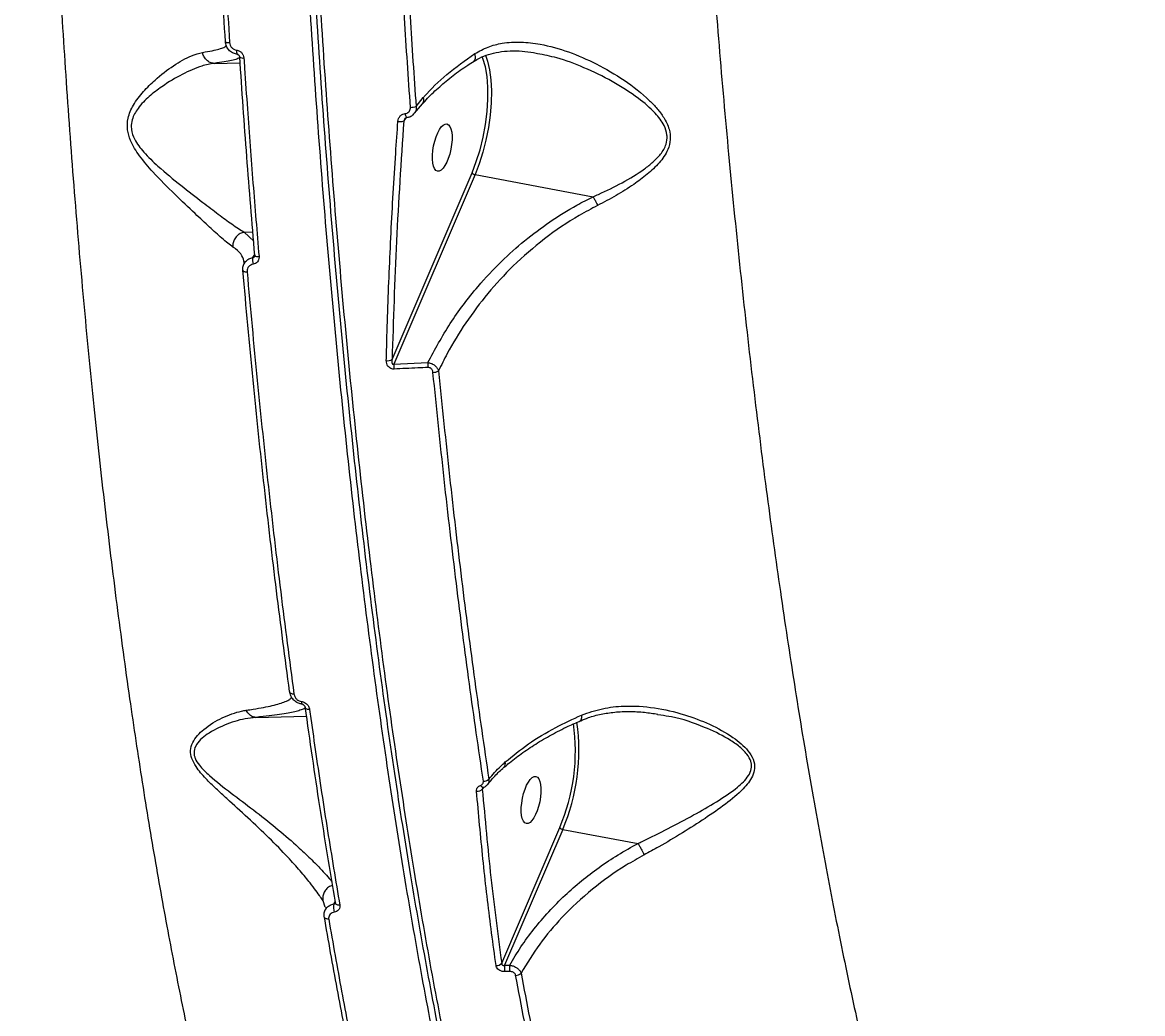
# Model space of a CAD drawing. Header units: millimetres. Extents: x -10374 to 11119, y -8221 to 9433.
# Drawn here: x -2852.7 to -2638.8, y -5084.2 to -4895 of the extents above; entities that cross this region are included whole.
import ezdxf

# ---------------------------------------------------------------- set-up
doc = ezdxf.new("R2010")
doc.units = ezdxf.units.MM
for name, color, linetype in [('DIKOM_ОБЪЕКТ', 7, 'Continuous'), ('DIKOM_РАЗМЕР_ЗОНА', 7, 'Continuous'), ('DIKOM_РАЗМЕР_ОБЪЕКТА', 7, 'Continuous')]:
    doc.layers.add(name, color=color, linetype=linetype)
doc.styles.add('style1', font='arial.ttf', dxfattribs={"width": 0.8})
doc.dimstyles.new('1-50', dxfattribs={"dimtxt": 300, "dimasz": 200, "dimexe": 100, "dimexo": 0, "dimgap": 100, "dimtad": 0, "dimdec": 0, "dimtxsty": 'style1', "dimcen": 0, "dimclrd": 7, "dimclre": 7, "dimadec": 1, "dimazin": 2, "dimtfac": 1, "dimtdec": 0, "dimtmove": 1, "dimatfit": 3, "dimfxl": 0, "dimlwd": 25, "dimlwe": 18, "dimarcsym": 0})

# ---------------------------------------------------------------- blocks, each defined once
blk = doc.blocks.new('*D16')
at = {"layer": 'Defpoints', "color": 0, "transparency": 16777216}
for p in [(-9045.1, 5161.67), (3694.49, 5161.67), (1813.16, -6719.94)]:
    blk.add_point(p, dxfattribs=at)
at = {"layer": 'DIKOM_РАЗМЕР_ОБЪЕКТА', "color": 7, "lineweight": 18, "transparency": 16777216}
for p, q in [((3694.49, 5161.67), (-9145.1, 5161.67)), ((1813.16, -6719.94), (-9145.1, -6719.94))]:
    blk.add_line(p, q, dxfattribs=at)
at = {"layer": 'DIKOM_РАЗМЕР_ОБЪЕКТА', "color": 7, "lineweight": 25, "transparency": 16777216}
for p, q in [((-9045.1, 4961.67), (-9045.1, -0.45)), ((-9045.1, -6519.94), (-9045.1, -1080.23))]:
    blk.add_line(p, q, dxfattribs=at)
at = {"layer": 'DIKOM_РАЗМЕР_ОБЪЕКТА', "color": 7, "transparency": 16777216}
for points in [[(-9078.43, 4961.67), (-9011.76, 4961.67), (-9045.1, 5161.67)], [(-9078.43, -6519.94), (-9011.76, -6519.94), (-9045.1, -6719.94)]]:
    blk.add_solid(points, dxfattribs=at)
at = {"layer": 'DIKOM_РАЗМЕР_ОБЪЕКТА', "color": 0, "transparency": 16777216, "insert": (-9045.1, -540.34), "char_height": 300, "attachment_point": 5, "rotation": 90, "style": 'style1'}
blk.add_mtext('11900', dxfattribs=at)
blk = doc.blocks.new('*D13')
at = {"layer": 'Defpoints', "color": 0, "transparency": 16777216}
for p in [(-10176.97, 7112.81), (3082.33, 7112.81), (2015.48, -8221.4)]:
    blk.add_point(p, dxfattribs=at)
at = {"layer": 'DIKOM_РАЗМЕР_ЗОНА', "color": 7, "lineweight": 18, "transparency": 16777216}
for p, q in [((3082.33, 7112.81), (-10276.97, 7112.81)), ((2015.48, -8221.4), (-10276.97, -8221.4))]:
    blk.add_line(p, q, dxfattribs=at)
at = {"layer": 'DIKOM_РАЗМЕР_ЗОНА', "color": 7, "lineweight": 25, "transparency": 16777216}
for p, q in [((-10176.97, 6912.81), (-10176.97, -14.41)), ((-10176.97, -8021.4), (-10176.97, -1094.19))]:
    blk.add_line(p, q, dxfattribs=at)
at = {"layer": 'DIKOM_РАЗМЕР_ЗОНА', "color": 7, "transparency": 16777216}
for points in [[(-10210.3, 6912.81), (-10143.64, 6912.81), (-10176.97, 7112.81)], [(-10210.3, -8021.4), (-10143.64, -8021.4), (-10176.97, -8221.4)]]:
    blk.add_solid(points, dxfattribs=at)
at = {"layer": 'DIKOM_РАЗМЕР_ЗОНА', "color": 0, "transparency": 16777216, "insert": (-10176.97, -554.3), "char_height": 300, "attachment_point": 5, "rotation": 90, "style": 'style1'}
blk.add_mtext('15300', dxfattribs=at)

msp = doc.modelspace()

# ---------------------------------------------------------------- linework, layer by layer
at = {"layer": 'DIKOM_ОБЪЕКТ', "color": 7, "linetype": 'Continuous', "lineweight": 15}
for p, q in [((-2816.07, -4902.77), (-2811.11, -4902.65)), ((-2811.51, -4901.11), (-2811.7, -4901.04)), ((-2754.32, -4900.93), (-2755.09, -4900.76)), ((-2777.8, -4912.3), (-2776.29, -4910.47)), ((-2777.51, -4910.98), (-2776.13, -4909.31)), ((-2779.44, -4913.16), (-2779.86, -4913.77)), ((-2782.09, -4959.33), (-2766.82, -4923.65)), ((-2766.25, -4924.02), (-2781.74, -4960.21)), ((-2766.25, -4924.02), (-2743.69, -4928.23)), ((-2810.31, -4934.99), (-2808.66, -4934.95)), ((-2810.31, -4934.99), (-2808.51, -4936.75)), ((-2808.67, -4939.86), (-2808.31, -4939.25)), ((-2781.74, -4960.21), (-2775.24, -4959.92)), ((-2800.15, -5024.87), (-2800.15, -5024.86)), ((-2799.07, -5025.2), (-2799.31, -5025.11)), ((-2808.11, -5027.65), (-2798.41, -5027.42)), ((-2730.76, -5027.25), (-2731.38, -5027.15)), ((-2764.6, -5040.96), (-2764.86, -5041.34)), ((-2764.65, -5041.01), (-2764.66, -5041.02)), ((-2761.16, -5074.56), (-2750.07, -5048.67)), ((-2749.51, -5049.04), (-2760.62, -5074.99)), ((-2749.51, -5049.04), (-2735.12, -5051.72)), ((-2794.87, -5063.86), (-2795.28, -5062.67)), ((-2793.19, -5063.28), (-2792.93, -5062.84)), ((-2792.94, -5063.16), (-2792.93, -5063.14)), ((-2794.85, -5063.91), (-2794.87, -5063.86)), ((-2760.62, -5074.99), (-2759.63, -5074.97)), ((-2759.59, -5076.17), (-2760.57, -5076.2))]:
    msp.add_line(p, q, dxfattribs=at)
at = {"layer": 'DIKOM_ОБЪЕКТ', "color": 7, "linetype": 'Continuous', "lineweight": 15, "flags": 128}
for points in [[(-2813.91, -4898.63), (-2813.91, -4898.67), (-2813.88, -4898.7), (-2813.82, -4898.74), (-2813.73, -4898.76), (-2813.6, -4898.79), (-2813.45, -4898.8), (-2813.29, -4898.81), (-2813.11, -4898.81)], [(-2766.82, -4923.65), (-2766.01, -4921.54), (-2765.3, -4919.26), (-2764.72, -4916.87), (-2764.26, -4914.42), (-2763.96, -4911.98), (-2763.8, -4909.61), (-2763.8, -4907.35), (-2763.96, -4905.28), (-2764.28, -4903.42), (-2764.73, -4901.84), (-2764.89, -4901.44)], [(-2764.22, -4901.23), (-2763.84, -4902.35), (-2763.46, -4904.03), (-2763.22, -4905.94), (-2763.13, -4908.05), (-2763.18, -4910.3), (-2763.37, -4912.64), (-2763.7, -4915.03), (-2764.17, -4917.42), (-2764.76, -4919.74), (-2765.46, -4921.96), (-2766.25, -4924.02)], [(-2779.26, -4913.1), (-2779.29, -4913.1), (-2779.35, -4913.04), (-2779.41, -4912.93), (-2779.47, -4912.77), (-2779.52, -4912.58), (-2779.56, -4912.35)], [(-2808.3, -4939.39), (-2808.31, -4939.45), (-2808.31, -4939.45)], [(-2808.31, -4939.45), (-2808.29, -4939.51), (-2808.23, -4939.56), (-2808.14, -4939.6), (-2808.01, -4939.64), (-2807.86, -4939.66), (-2807.68, -4939.68), (-2807.5, -4939.68)], [(-2810.59, -4942.29), (-2810.59, -4942.35), (-2810.56, -4942.4), (-2810.49, -4942.45), (-2810.4, -4942.49), (-2810.27, -4942.53), (-2810.12, -4942.55), (-2809.96, -4942.56), (-2809.78, -4942.56)], [(-2801.65, -5022.72), (-2801.65, -5022.81), (-2801.61, -5022.9), (-2801.54, -5022.98), (-2801.44, -5023.05), (-2801.32, -5023.1), (-2801.17, -5023.14), (-2801, -5023.17), (-2800.82, -5023.17)], [(-2797.85, -5026.16), (-2798.03, -5026.16), (-2798.21, -5026.13), (-2798.37, -5026.09), (-2798.49, -5026.02), (-2798.59, -5025.95), (-2798.66, -5025.86), (-2798.68, -5025.78)], [(-2764.66, -5041.02), (-2764.72, -5041.03), (-2764.8, -5041.01), (-2764.9, -5040.96), (-2765, -5040.88), (-2765.1, -5040.77), (-2765.19, -5040.63)], [(-2792.92, -5063.09), (-2792.92, -5063.07), (-2792.91, -5062.95)], [(-2792.07, -5063.54), (-2792.26, -5063.53), (-2792.44, -5063.5), (-2792.59, -5063.45), (-2792.73, -5063.38), (-2792.83, -5063.29), (-2792.89, -5063.19), (-2792.92, -5063.09)], [(-2794.19, -5066.18), (-2794.37, -5066.17), (-2794.54, -5066.14), (-2794.7, -5066.09), (-2794.83, -5066.03), (-2794.93, -5065.94), (-2795, -5065.85), (-2795.04, -5065.74), (-2795.05, -5065.63)]]:
    msp.add_lwpolyline(points, dxfattribs=at)
at = {"layer": 'DIKOM_ОБЪЕКТ', "color": 7, "linetype": 'Continuous', "lineweight": 15}
for centre, radius, start, end in [((-2810.5, -4900.55), 1.29, 167.4368, 202.3072), ((-2810.59, -4900.61), 1.15, 238.1214, 279.9221), ((-2778.54, -4908.15), 3.02, 269.2979, 290.0161), ((-2777.25, -4909.76), 1.21, 322.9277, 21.9377), ((-2780.58, -4911.65), 2.24, 259.6087, 288.7907), ((-2766.15, -4923.24), 0.785, 211.6002, 262.3589), ((-2806.5, -4940.43), 2.24, 165.1775, 197.934), ((-2782.92, -4957.82), 1.73, 260.8842, 298.7858), ((-2777.63, -4960.58), 4.13, 174.8537, 187.838), ((-2771.35, -4960.36), 3.91, 173.5667, 187.2533), ((-2774.23, -4959.66), 2.11, 268.5509, 298.5505), ((-2798.43, -5024.77), 0.949, 171.6722, 201.0646), ((-2784.14, -5034.07), 37.06, 336.7998, 8.1494), ((-2784.35, -5034.02), 37.94, 336.6817, 8.238), ((-2761.52, -5036.45), 1.07, 317.4611, 15.2318), ((-2764.6, -5038.32), 1.52, 267.9667, 310.7066), ((-2765.81, -5040.38), 1.35, 263.833, 314.8796), ((-2749.4, -5048.26), 0.789, 211.7256, 262.3218), ((-2791.05, -5063.96), 2.25, 162.4248, 203.1086), ((-2762.14, -5073.76), 1.28, 265.7263, 320.838), ((-2757.01, -5075.47), 3.64, 172.3894, 191.5005), ((-2756.12, -5075.46), 3.55, 172.0002, 191.6185), ((-2758.44, -5075.54), 1.37, 267.9552, 316.1248)]:
    msp.add_arc(centre, radius, start, end, dxfattribs=at)
for centre in [(-2772.52, -4918.85), (-2755.54, -5043.42)]:
    msp.add_ellipse(centre, major_axis=(-0.91, -4.51), ratio=0.365718, dxfattribs=at)
for points, knots in [([(-2744.66, -5191.27), (-2745.5, -5189.37), (-2747.8, -5184.19), (-2751.48, -5174.75), (-2755.67, -5162.67), (-2759.75, -5149.44), (-2763.7, -5135.15), (-2767.52, -5119.86), (-2771.18, -5103.59), (-2774.68, -5086.38), (-2778.01, -5068.25), (-2781.16, -5049.28), (-2784.12, -5029.55), (-2786.88, -5009.16), (-2789.43, -4988.17), (-2791.75, -4966.59), (-2793.85, -4944.47), (-2795.72, -4921.89), (-2797.35, -4898.96), (-2798.75, -4875.77), (-2799.89, -4852.41), (-2800.77, -4828.9), (-2801.4, -4805.28), (-2801.78, -4781.64), (-2801.9, -4758.08), (-2801.77, -4734.72), (-2801.38, -4711.62), (-2800.73, -4688.83), (-2799.82, -4666.38), (-2798.66, -4644.34), (-2797.26, -4622.82), (-2795.62, -4601.9), (-2793.83, -4582.62), (-2791.92, -4564.88), (-2789.95, -4548.58), (-2787.81, -4532.86), (-2785.5, -4517.78), (-2783.07, -4503.47), (-2780.5, -4489.98), (-2778.1, -4478.58), (-2776.52, -4471.85), (-2775.87, -4469.11)], [0, 0, 0, 0, 0.015653, 0.04249, 0.069412, 0.096376, 0.123341, 0.150263, 0.1771, 0.203937, 0.230859, 0.257823, 0.284788, 0.31171, 0.338547, 0.365384, 0.392306, 0.41927, 0.446235, 0.473157, 0.499994, 0.526831, 0.553753, 0.580717, 0.607682, 0.634604, 0.661441, 0.688278, 0.715199, 0.742164, 0.769129, 0.796051, 0.822888, 0.845967, 0.869168, 0.892397, 0.915626, 0.938828, 0.961588, 0.984348, 1, 1, 1, 1]), ([(-2810.11, -5131.39), (-2811.12, -5127.88), (-2813.16, -5120.86), (-2816.11, -5109.37), (-2818.99, -5097.22), (-2821.8, -5084.2), (-2824.55, -5070.31), (-2827.22, -5055.56), (-2829.76, -5040.16), (-2832.24, -5023.71), (-2834.63, -5006.17), (-2836.92, -4987.54), (-2839.04, -4968.19), (-2840.99, -4948.13), (-2842.75, -4927.44), (-2844.29, -4906.58), (-2845.59, -4885.63), (-2846.66, -4864.68), (-2847.54, -4843.36), (-2848.19, -4821.72), (-2848.62, -4799.84), (-2848.81, -4778.22), (-2848.76, -4756.92), (-2848.5, -4736.01), (-2848.01, -4715.12), (-2847.28, -4694.34), (-2846.31, -4673.73), (-2845.21, -4655.07), (-2844.02, -4638.31), (-2842.79, -4623.32), (-2841.44, -4608.65), (-2839.95, -4594.38), (-2838.33, -4580.55), (-2836.59, -4567.17), (-2834.72, -4554.2), (-2833.38, -4545.98), (-2832.7, -4541.86)], [0, 0, 0, 0, 0.027765, 0.055564, 0.083362, 0.111128, 0.140031, 0.168973, 0.197914, 0.226818, 0.258245, 0.289696, 0.321123, 0.353467, 0.385839, 0.418183, 0.449506, 0.480853, 0.512176, 0.544413, 0.576676, 0.608912, 0.640161, 0.671434, 0.702682, 0.734841, 0.767027, 0.799186, 0.824146, 0.849107, 0.874267, 0.899427, 0.92447, 0.949512, 0.974756, 1, 1, 1, 1]), ([(-2760.6, -5141.59), (-2760.65, -5141.43), (-2762.05, -5136.64), (-2764.68, -5126.2), (-2768.43, -5110.41), (-2771.99, -5093.68), (-2775.34, -5076.28), (-2778.56, -5057.86), (-2781.62, -5038.47), (-2784.5, -5018.15), (-2787.15, -4997.34), (-2789.56, -4976.14), (-2791.73, -4954.62), (-2793.7, -4932.44), (-2795.45, -4909.64), (-2796.97, -4886.3), (-2798.15, -4864.31), (-2799.05, -4843.77), (-2799.71, -4824.75), (-2800.21, -4805.7), (-2800.54, -4786.44), (-2800.71, -4767.01), (-2800.69, -4747.43), (-2800.5, -4727.98), (-2800.23, -4715.17), (-2800.09, -4708.76)], [0, 0, 0, 0, 0.001662, 0.05082, 0.099937, 0.147669, 0.195436, 0.243168, 0.292285, 0.341443, 0.39056, 0.438292, 0.48606, 0.533792, 0.58291, 0.632068, 0.681186, 0.72033, 0.759514, 0.798698, 0.837842, 0.878359, 0.918921, 0.959483, 1, 1, 1, 1]), ([(-2799.3, -4708.5), (-2799.4, -4712.96), (-2799.67, -4724.97), (-2799.9, -4744.77), (-2799.93, -4767.87), (-2799.7, -4791.32), (-2799.22, -4815.05), (-2798.46, -4838.99), (-2797.46, -4862.59), (-2796.21, -4885.8), (-2794.74, -4908.55), (-2793.02, -4931.2), (-2791.05, -4953.68), (-2788.82, -4975.9), (-2786.38, -4997.37), (-2783.76, -5018.04), (-2780.95, -5037.86), (-2777.93, -5057.17), (-2774.69, -5075.86), (-2771.23, -5093.86), (-2767.64, -5110.77), (-2763.93, -5126.57), (-2760.11, -5141.23), (-2756.13, -5155.01), (-2751.98, -5167.81), (-2747.69, -5179.57), (-2743.35, -5190.02), (-2738.97, -5199.16), (-2734.56, -5207.01), (-2730.07, -5213.7), (-2725.49, -5219.18), (-2720.85, -5223.31), (-2717.14, -5225.73), (-2714.99, -5226.39), (-2714.39, -5226.58)], [0, 0, 0, 0, 0.018779, 0.050589, 0.082424, 0.114235, 0.146969, 0.179731, 0.212465, 0.244276, 0.276111, 0.307921, 0.340656, 0.373417, 0.406152, 0.437962, 0.469797, 0.501607, 0.534341, 0.567102, 0.599836, 0.631647, 0.663482, 0.695292, 0.728026, 0.760788, 0.793522, 0.825332, 0.857167, 0.888978, 0.921712, 0.954473, 0.987208, 1, 1, 1, 1]), ([(-2725.9, -4780.04), (-2725.74, -4786.43), (-2725.43, -4799.21), (-2724.71, -4818.5), (-2723.81, -4837.82), (-2722.69, -4857.83), (-2721.32, -4878.39), (-2719.69, -4899.43), (-2717.84, -4920.4), (-2715.76, -4941.23), (-2713.46, -4961.83), (-2711.02, -4981.54), (-2708.46, -5000.32), (-2705.8, -5018.16), (-2702.99, -5035.55), (-2700.01, -5052.41), (-2696.88, -5068.67), (-2693.6, -5084.29), (-2690.18, -5099.19), (-2686.61, -5113.34), (-2682.93, -5126.5), (-2679.24, -5138.38), (-2675.56, -5148.93), (-2671.91, -5158.22), (-2668.18, -5166.53), (-2664.39, -5173.78), (-2660.53, -5179.93), (-2656.72, -5184.82), (-2652.95, -5188.5), (-2649.25, -5190.97), (-2646.16, -5192.29), (-2644.32, -5192.35), (-2643.7, -5192.37)], [0, 0, 0, 0, 0.030756, 0.061513, 0.092575, 0.123637, 0.157976, 0.192341, 0.22668, 0.262031, 0.29741, 0.332761, 0.366019, 0.399303, 0.432561, 0.466778, 0.501024, 0.535242, 0.570697, 0.606153, 0.642117, 0.678083, 0.711861, 0.745666, 0.779446, 0.814209, 0.849001, 0.883765, 0.916933, 0.950124, 0.983293, 1, 1, 1, 1]), ([(-2813.91, -4898.63), (-2814.32, -4891.92), (-2815.16, -4878.52), (-2816.18, -4858.11), (-2817.01, -4837.54), (-2817.56, -4820.17), (-2817.8, -4809.71), (-2817.89, -4806.16)], [0, 0, 0, 0, 0.220311, 0.440623, 0.663083, 0.885546, 1, 1, 1, 1]), ([(-2817.1, -4806.13), (-2817.02, -4809.69), (-2816.78, -4820.11), (-2816.23, -4837.38), (-2815.39, -4857.94), (-2814.37, -4878.45), (-2813.53, -4892.02), (-2813.11, -4898.81)], [0, 0, 0, 0, 0.114456, 0.334766, 0.555076, 0.77754, 1, 1, 1, 1]), ([(-2778.58, -4911.17), (-2778.97, -4905.48), (-2779.76, -4894.12), (-2780.77, -4876.84), (-2781.66, -4859.41), (-2782.14, -4847.68), (-2782.38, -4841.82)], [0, 0, 0, 0, 0.249121, 0.498243, 0.749122, 1, 1, 1, 1]), ([(-2781.3, -4841.75), (-2781.07, -4847.56), (-2780.59, -4859.18), (-2779.7, -4876.54), (-2778.7, -4893.84), (-2777.9, -4905.27), (-2777.51, -4910.98)], [0, 0, 0, 0, 0.249121, 0.498243, 0.749121, 1, 1, 1, 1]), ([(-2812.48, -4937.84), (-2812.79, -4937.61), (-2813.42, -4937.16), (-2814.87, -4935.92), (-2816.92, -4934.07), (-2819.93, -4931.26), (-2823.6, -4927.78), (-2827.3, -4924.09), (-2830.25, -4920.67), (-2831.98, -4917.92), (-2832.73, -4915.39), (-2832.58, -4912.98), (-2831.46, -4910.47), (-2829.59, -4908.08), (-2826.95, -4905.5), (-2823.79, -4903.08), (-2820.69, -4901.31), (-2818.98, -4900.86), (-2818.28, -4900.68)], [0, 0, 0, 0, 0.0401, 0.080893, 0.149973, 0.221168, 0.312576, 0.406703, 0.468106, 0.518451, 0.550953, 0.585757, 0.630854, 0.688549, 0.747834, 0.839796, 0.93458, 1, 1, 1, 1]), ([(-2818.28, -4900.68), (-2817.64, -4900.58), (-2816.41, -4900.36), (-2815.1, -4900.04), (-2814.06, -4899.71), (-2813.85, -4899.48), (-2813.74, -4899.37)], [0, 0, 0, 0, 0.256947, 0.496517, 0.738307, 1, 1, 1, 1]), ([(-2816.09, -4902.77), (-2816.33, -4902.73), (-2816.83, -4902.66), (-2817.5, -4902.22), (-2818, -4901.59), (-2818.21, -4901.03), (-2818.27, -4900.73), (-2818.28, -4900.68)], [0, 0, 0, 0, 0.243992, 0.487988, 0.731943, 0.957042, 1, 1, 1, 1]), ([(-2811.7, -4901.04), (-2811.74, -4901.03), (-2812.04, -4900.99), (-2812.62, -4900.79), (-2813.3, -4900.25), (-2813.78, -4899.49), (-2813.86, -4898.92), (-2813.91, -4898.63)], [0, 0, 0, 0, 0.033506, 0.266432, 0.508276, 0.755267, 1, 1, 1, 1]), ([(-2813.11, -4898.81), (-2813.08, -4898.98), (-2813.02, -4899.33), (-2812.73, -4899.79), (-2812.32, -4900.11), (-2811.97, -4900.24), (-2811.79, -4900.26), (-2811.76, -4900.27)], [0, 0, 0, 0, 0.247914, 0.496076, 0.736662, 0.967347, 1, 1, 1, 1]), ([(-2811.76, -4900.27), (-2811.74, -4900.27), (-2811.55, -4900.29), (-2811.2, -4900.42), (-2810.78, -4900.75), (-2810.48, -4901.22), (-2810.42, -4901.57), (-2810.39, -4901.75)], [0, 0, 0, 0, 0.030233, 0.261768, 0.503975, 0.752102, 1, 1, 1, 1]), ([(-2766.44, -4902.37), (-2766.1, -4902.16), (-2765.23, -4901.61), (-2763.64, -4901.02), (-2761.69, -4900.55), (-2759.54, -4900.36), (-2757.32, -4900.39), (-2755.8, -4900.6), (-2755.06, -4900.7)], [0, 0, 0, 0, 0.107209, 0.272475, 0.447092, 0.630265, 0.822307, 1, 1, 1, 1]), ([(-2766.28, -4900.91), (-2765.46, -4900.45), (-2763.81, -4899.54), (-2760.84, -4898.81), (-2757.48, -4898.61), (-2753.23, -4899.1), (-2748.37, -4900.46), (-2742.98, -4902.83), (-2737.7, -4905.88), (-2733.86, -4908.89), (-2731.44, -4911.4), (-2730.1, -4913.18), (-2729.11, -4915.17), (-2728.85, -4917.33), (-2729.45, -4919.61), (-2731.04, -4921.85), (-2733.33, -4924), (-2736.13, -4926.05), (-2739.3, -4928.06), (-2741.66, -4929.29), (-2742.84, -4929.91)], [0, 0, 0, 0, 0.048201, 0.096457, 0.156482, 0.21659, 0.305094, 0.393735, 0.486944, 0.579981, 0.61133, 0.642619, 0.679777, 0.710017, 0.74028, 0.786245, 0.834095, 0.882066, 0.94103, 1, 1, 1, 1]), ([(-2816.09, -4902.77), (-2816.09, -4902.77), (-2816.8, -4902.85), (-2818.77, -4903.31), (-2822.13, -4904.74), (-2825.56, -4906.82), (-2828.49, -4909.01), (-2830.5, -4911.06), (-2831.72, -4913.13), (-2831.93, -4914.62), (-2831.82, -4915.88), (-2831.39, -4917.13), (-2830.49, -4918.53), (-2829.02, -4920.32), (-2826.29, -4922.91), (-2822.39, -4926.12), (-2818.48, -4929.11), (-2815.23, -4931.6), (-2813, -4933.24), (-2811.37, -4934.35), (-2810.7, -4934.8), (-2810.32, -4934.99), (-2810.32, -4934.99)], [0, 0, 0, 0, 0.000059, 0.066658, 0.161961, 0.257362, 0.315789, 0.373958, 0.416488, 0.440857, 0.448057, 0.477606, 0.501625, 0.525736, 0.586664, 0.681109, 0.775573, 0.847168, 0.918658, 0.959328, 0.999966, 1, 1, 1, 1]), ([(-2816.07, -4902.77), (-2816.08, -4902.77), (-2816.08, -4902.77), (-2816.08, -4902.77), (-2816.08, -4902.77), (-2816.09, -4902.77)], [0, 0, 0, 0, 0.535462, 0.901401, 1, 1, 1, 1]), ([(-2811.18, -4901.67), (-2811.33, -4901.76), (-2811.63, -4901.94), (-2812.68, -4902.22), (-2814.09, -4902.49), (-2815.4, -4902.67), (-2816.07, -4902.77)], [0, 0, 0, 0, 0.249435, 0.493101, 0.739041, 1, 1, 1, 1]), ([(-2811.6, -4901.06), (-2811.61, -4901.06), (-2811.64, -4901.05), (-2811.67, -4901.04), (-2811.69, -4901.04), (-2811.7, -4901.04)], [0, 0, 0, 0, 0.440438, 0.783013, 1, 1, 1, 1]), ([(-2811.6, -4901.06), (-2811.59, -4901.06), (-2811.54, -4901.07), (-2811.44, -4901.14), (-2811.32, -4901.26), (-2811.23, -4901.42), (-2811.21, -4901.54), (-2811.2, -4901.6)], [0, 0, 0, 0, 0.016162, 0.236759, 0.465787, 0.723633, 1, 1, 1, 1]), ([(-2808.3, -4939.39), (-2808.82, -4933.15), (-2809.87, -4920.66), (-2810.74, -4907.93), (-2811.19, -4901.55)], [0, 0, 0, 0, 0.499454, 1, 1, 1, 1]), ([(-2810.39, -4901.75), (-2810.35, -4902.4), (-2810.13, -4905.65), (-2809.57, -4913.64), (-2808.67, -4925.67), (-2807.89, -4935.01), (-2807.5, -4939.68)], [0, 0, 0, 0, 0.050767, 0.25385, 0.626698, 1, 1, 1, 1]), ([(-2776.27, -4910.51), (-2775.96, -4910.15), (-2774.97, -4909.03), (-2773.03, -4907.22), (-2770.47, -4905.1), (-2768.26, -4903.48), (-2766.84, -4902.6), (-2766.43, -4902.35)], [0, 0, 0, 0, 0.121806, 0.382298, 0.640602, 0.897144, 1, 1, 1, 1]), ([(-2776.13, -4909.31), (-2776.08, -4909.25), (-2774.73, -4907.72), (-2771.75, -4904.77), (-2768.12, -4902.21), (-2766.28, -4900.91)], [0, 0, 0, 0, 0.02096, 0.505557, 1, 1, 1, 1]), ([(-2766.46, -4902.31), (-2766.39, -4902.27), (-2766.23, -4902.16), (-2766.13, -4901.77), (-2766.16, -4901.35), (-2766.24, -4901.05), (-2766.27, -4900.94), (-2766.28, -4900.91)], [0, 0, 0, 0, 0.216686, 0.523102, 0.829473, 0.945138, 1, 1, 1, 1]), ([(-2743.68, -4928.24), (-2743.68, -4928.24), (-2743.33, -4928.1), (-2741.48, -4927.24), (-2738.11, -4925.62), (-2734.64, -4923.54), (-2732.23, -4921.65), (-2730.74, -4920.14), (-2729.71, -4918.44), (-2729.54, -4917.09), (-2729.66, -4915.88), (-2730.2, -4914.29), (-2732.07, -4911.88), (-2735.43, -4909.04), (-2740.03, -4906.12), (-2745.29, -4903.57), (-2750.1, -4901.74), (-2753.09, -4901.17), (-2754.32, -4900.93)], [0, 0, 0, 0, 0.000102, 0.022376, 0.121008, 0.221516, 0.26382, 0.30682, 0.351514, 0.384813, 0.388703, 0.426032, 0.484074, 0.569153, 0.687889, 0.808721, 0.921237, 1, 1, 1, 1]), ([(-2779.56, -4912.35), (-2779.52, -4912.35), (-2779.34, -4912.32), (-2779.04, -4912.19), (-2778.77, -4911.9), (-2778.59, -4911.55), (-2778.58, -4911.29), (-2778.58, -4911.17)], [0, 0, 0, 0, 0.079679, 0.318169, 0.555578, 0.777433, 1, 1, 1, 1]), ([(-2777.51, -4910.98), (-2777.49, -4911.2), (-2777.47, -4911.62), (-2777.62, -4912.08), (-2777.8, -4912.26), (-2777.84, -4912.3)], [0, 0, 0, 0, 0.438122, 0.876069, 1, 1, 1, 1]), ([(-2780.98, -4913.85), (-2780.94, -4913.66), (-2780.88, -4913.27), (-2780.54, -4912.79), (-2780.09, -4912.46), (-2779.73, -4912.39), (-2779.56, -4912.35)], [0, 0, 0, 0, 0.259058, 0.517735, 0.781064, 1, 1, 1, 1]), ([(-2779.65, -4913.36), (-2779.69, -4913.4), (-2779.78, -4913.52), (-2779.82, -4913.67), (-2779.86, -4913.77)], [0, 0, 0, 0, 0.337403, 1, 1, 1, 1]), ([(-2779.65, -4913.36), (-2779.6, -4913.29), (-2779.5, -4913.17), (-2779.35, -4913.09), (-2779.26, -4913.1), (-2779.26, -4913.1)], [0, 0, 0, 0, 0.522224, 0.989377, 1, 1, 1, 1]), ([(-2779.26, -4913.09), (-2779.06, -4913.05), (-2778.63, -4912.98), (-2778.12, -4912.68), (-2777.92, -4912.39), (-2777.85, -4912.29)], [0, 0, 0, 0, 0.355481, 0.788207, 1, 1, 1, 1]), ([(-2783.19, -4959.53), (-2783.18, -4958.91), (-2783.1, -4955.81), (-2782.85, -4947.73), (-2782.32, -4935.16), (-2781.62, -4923), (-2781.12, -4915.87), (-2780.98, -4913.85)], [0, 0, 0, 0, 0.041373, 0.206872, 0.538155, 0.869436, 1, 1, 1, 1]), ([(-2779.86, -4913.77), (-2780.37, -4921.45), (-2781.39, -4936.83), (-2781.85, -4951.82), (-2782.09, -4959.33)], [0, 0, 0, 0, 0.499178, 1, 1, 1, 1]), ([(-2775.24, -4959.92), (-2773.9, -4957.41), (-2771.21, -4952.38), (-2766.33, -4945.94), (-2761.45, -4940.71), (-2756.84, -4936.58), (-2752.02, -4932.97), (-2747.59, -4930.2), (-2744.73, -4928.76), (-2743.69, -4928.23)], [0, 0, 0, 0, 0.199248, 0.398454, 0.542934, 0.6708, 0.798987, 0.926741, 1, 1, 1, 1]), ([(-2743.69, -4928.23), (-2743.69, -4928.23), (-2743.68, -4928.23), (-2743.68, -4928.23), (-2743.68, -4928.24), (-2743.68, -4928.24)], [0, 0, 0, 0, 0.461182, 0.776305, 1, 1, 1, 1]), ([(-2743.68, -4928.24), (-2743.59, -4928.41), (-2743.41, -4928.75), (-2743.13, -4929.31), (-2742.94, -4929.7), (-2742.86, -4929.88), (-2742.84, -4929.91)], [0, 0, 0, 0, 0.341311, 0.682804, 0.934067, 1, 1, 1, 1]), ([(-2742.84, -4929.91), (-2744.02, -4930.53), (-2747.59, -4932.41), (-2753.1, -4936.19), (-2758.92, -4941.24), (-2763.91, -4946.66), (-2768.11, -4952.28), (-2771.16, -4957.28), (-2772.68, -4960.4), (-2773.22, -4961.51)], [0, 0, 0, 0, 0.085354, 0.258268, 0.431299, 0.591295, 0.751849, 0.911966, 1, 1, 1, 1]), ([(-2810.32, -4934.99), (-2810.58, -4935.06), (-2811.11, -4935.2), (-2811.78, -4935.73), (-2812.27, -4936.43), (-2812.48, -4937.13), (-2812.5, -4937.6), (-2812.49, -4937.8), (-2812.48, -4937.84)], [0, 0, 0, 0, 0.211347, 0.422923, 0.634404, 0.845923, 0.96475, 1, 1, 1, 1]), ([(-2810.32, -4934.99), (-2810.32, -4934.99), (-2810.32, -4934.99), (-2810.31, -4934.99), (-2810.31, -4934.99)], [0, 0, 0, 0, 0.627765, 1, 1, 1, 1]), ([(-2810.32, -4940.81), (-2810.42, -4940.37), (-2810.62, -4939.45), (-2811.57, -4938.48), (-2812.32, -4937.95), (-2812.48, -4937.84)], [0, 0, 0, 0, 0.421361, 0.877786, 1, 1, 1, 1]), ([(-2810.59, -4942.29), (-2810.59, -4942.23), (-2810.61, -4941.9), (-2810.5, -4941.3), (-2810.09, -4940.61), (-2809.46, -4940.07), (-2808.93, -4939.93), (-2808.67, -4939.86)], [0, 0, 0, 0, 0.053145, 0.289917, 0.526829, 0.763175, 1, 1, 1, 1]), ([(-2810.37, -4940.8), (-2810.37, -4940.84), (-2810.35, -4940.9), (-2810.43, -4941.1), (-2810.47, -4941.19)], [0, 0, 0, 0, 0.567872, 1, 1, 1, 1]), ([(-2808.63, -4941.12), (-2808.79, -4941.16), (-2809.11, -4941.25), (-2809.49, -4941.56), (-2809.73, -4941.98), (-2809.79, -4942.33), (-2809.78, -4942.53), (-2809.78, -4942.56)], [0, 0, 0, 0, 0.236427, 0.472999, 0.709868, 0.946826, 1, 1, 1, 1]), ([(-2808.67, -4939.86), (-2808.62, -4939.84), (-2808.51, -4939.81), (-2808.41, -4939.74), (-2808.38, -4939.68), (-2808.37, -4939.66)], [0, 0, 0, 0, 0.420101, 0.842814, 1, 1, 1, 1]), ([(-2807.5, -4939.68), (-2807.49, -4939.72), (-2807.48, -4939.91), (-2807.55, -4940.27), (-2807.79, -4940.68), (-2808.16, -4940.99), (-2808.48, -4941.08), (-2808.63, -4941.12)], [0, 0, 0, 0, 0.054687, 0.291395, 0.527923, 0.763979, 1, 1, 1, 1]), ([(-2808.32, -4939.45), (-2808.32, -4939.49), (-2808.31, -4939.57), (-2808.35, -4939.63), (-2808.37, -4939.66)], [0, 0, 0, 0, 0.436331, 1, 1, 1, 1]), ([(-2801.65, -5022.72), (-2802.5, -5016.35), (-2804.2, -5003.6), (-2806.52, -4983.7), (-2808.68, -4963.31), (-2809.95, -4949.29), (-2810.59, -4942.29)], [0, 0, 0, 0, 0.248597, 0.497194, 0.748595, 1, 1, 1, 1]), ([(-2809.78, -4942.56), (-2809.15, -4949.51), (-2807.88, -4963.4), (-2805.73, -4983.77), (-2803.4, -5003.79), (-2801.68, -5016.71), (-2800.82, -5023.17)], [0, 0, 0, 0, 0.248595, 0.497192, 0.748596, 1, 1, 1, 1]), ([(-2781.72, -4961.15), (-2781.86, -4961.14), (-2782.13, -4961.13), (-2782.52, -4960.95), (-2782.83, -4960.67), (-2783.06, -4960.3), (-2783.18, -4959.9), (-2783.19, -4959.63), (-2783.19, -4959.53)], [0, 0, 0, 0, 0.164144, 0.329155, 0.489689, 0.661616, 0.861382, 1, 1, 1, 1]), ([(-2782.09, -4959.33), (-2782.1, -4959.4), (-2782.14, -4959.57), (-2782.15, -4959.81), (-2782.12, -4960.01), (-2782.07, -4960.12), (-2782.02, -4960.18), (-2781.96, -4960.22), (-2781.89, -4960.24), (-2781.82, -4960.24), (-2781.77, -4960.22), (-2781.74, -4960.21)], [0, 0, 0, 0, 0.185295, 0.430836, 0.610335, 0.693619, 0.746347, 0.80842, 0.866937, 0.930399, 1, 1, 1, 1]), ([(-2775.24, -4959.92), (-2775.04, -4959.96), (-2774.63, -4960.02), (-2774.06, -4960.33), (-2773.59, -4960.76), (-2773.33, -4961.17), (-2773.24, -4961.43), (-2773.22, -4961.51)], [0, 0, 0, 0, 0.221899, 0.444203, 0.664972, 0.892212, 1, 1, 1, 1]), ([(-2775.23, -4960.85), (-2775.88, -4960.88), (-2778.04, -4960.96), (-2780.2, -4961.07), (-2781.72, -4961.15)], [0, 0, 0, 0, 0.299617, 1, 1, 1, 1]), ([(-2774.28, -4961.77), (-2774.28, -4961.75), (-2774.29, -4961.63), (-2774.35, -4961.43), (-2774.5, -4961.18), (-2774.71, -4960.99), (-2774.96, -4960.87), (-2775.14, -4960.86), (-2775.23, -4960.85)], [0, 0, 0, 0, 0.035384, 0.25728, 0.447889, 0.628103, 0.814168, 1, 1, 1, 1]), ([(-2764.66, -5039.83), (-2765.56, -5033.68), (-2767.36, -5021.38), (-2769.85, -5002.09), (-2772.18, -4982.27), (-2773.58, -4968.6), (-2774.28, -4961.77)], [0, 0, 0, 0, 0.248616, 0.497232, 0.748615, 1, 1, 1, 1]), ([(-2773.22, -4961.51), (-2772.53, -4968.26), (-2771.15, -4981.76), (-2768.83, -5001.49), (-2766.34, -5020.83), (-2764.52, -5033.25), (-2763.61, -5039.47)], [0, 0, 0, 0, 0.248616, 0.49723, 0.748617, 1, 1, 1, 1]), ([(-2809.93, -5026.29), (-2809.48, -5026.22), (-2808.28, -5026.05), (-2806.59, -5025.75), (-2804.34, -5025.28), (-2802.66, -5024.76), (-2801.6, -5024.24), (-2801.36, -5023.98), (-2801.25, -5023.86)], [0, 0, 0, 0, 0.087648, 0.234673, 0.381734, 0.683665, 0.857778, 1, 1, 1, 1]), ([(-2799.31, -5025.11), (-2799.36, -5025.11), (-2799.64, -5025.07), (-2800.17, -5024.91), (-2800.83, -5024.46), (-2801.37, -5023.77), (-2801.6, -5023.14), (-2801.64, -5022.78), (-2801.65, -5022.72)], [0, 0, 0, 0, 0.039408, 0.23271, 0.443714, 0.686756, 0.94791, 1, 1, 1, 1]), ([(-2800.82, -5023.17), (-2800.76, -5023.39), (-2800.67, -5023.78), (-2800.29, -5024.23), (-2799.89, -5024.51), (-2799.56, -5024.61), (-2799.4, -5024.63), (-2799.37, -5024.63)], [0, 0, 0, 0, 0.327808, 0.573902, 0.779758, 0.962674, 1, 1, 1, 1]), ([(-2799.37, -5024.63), (-2799.33, -5024.64), (-2799.15, -5024.66), (-2798.81, -5024.77), (-2798.38, -5025.07), (-2798, -5025.55), (-2797.9, -5025.94), (-2797.85, -5026.16)], [0, 0, 0, 0, 0.043946, 0.224576, 0.433919, 0.687428, 1, 1, 1, 1]), ([(-2795.28, -5062.67), (-2795.43, -5062.43), (-2795.76, -5061.94), (-2796.6, -5060.76), (-2797.84, -5059.13), (-2799.62, -5056.97), (-2802.22, -5054.06), (-2805.58, -5050.63), (-2809.54, -5046.89), (-2813, -5043.77), (-2815.71, -5041.29), (-2817.74, -5039.29), (-2819.4, -5037.38), (-2820.42, -5035.52), (-2820.67, -5033.89), (-2820.2, -5032.37), (-2819.26, -5031.06), (-2817.4, -5029.32), (-2814.5, -5027.59), (-2811.73, -5026.6), (-2810.23, -5026.34), (-2809.93, -5026.29)], [0, 0, 0, 0, 0.039971, 0.083296, 0.127736, 0.188043, 0.250231, 0.333881, 0.41998, 0.501348, 0.543028, 0.584665, 0.629792, 0.658132, 0.686963, 0.718048, 0.752934, 0.788758, 0.881008, 0.975871, 1, 1, 1, 1]), ([(-2808.12, -5027.65), (-2808.35, -5027.61), (-2808.81, -5027.54), (-2809.43, -5027.09), (-2809.77, -5026.62), (-2809.91, -5026.33), (-2809.93, -5026.29)], [0, 0, 0, 0, 0.315649, 0.631464, 0.943866, 1, 1, 1, 1]), ([(-2798.74, -5025.77), (-2798.73, -5025.81), (-2798.71, -5025.93), (-2799.25, -5026.16), (-2800.33, -5026.53), (-2802.1, -5026.89), (-2804.49, -5027.24), (-2806.34, -5027.47), (-2807.63, -5027.6), (-2808.11, -5027.65)], [0, 0, 0, 0, 0.056312, 0.205062, 0.353802, 0.631719, 0.774469, 0.917198, 1, 1, 1, 1]), ([(-2799.2, -5025.14), (-2799.21, -5025.14), (-2799.23, -5025.13), (-2799.27, -5025.12), (-2799.3, -5025.11), (-2799.31, -5025.11)], [0, 0, 0, 0, 0.250303, 0.700358, 1, 1, 1, 1]), ([(-2799.2, -5025.14), (-2799.17, -5025.15), (-2799.09, -5025.18), (-2798.97, -5025.26), (-2798.83, -5025.41), (-2798.71, -5025.6), (-2798.7, -5025.72), (-2798.7, -5025.78)], [0, 0, 0, 0, 0.080647, 0.211226, 0.424925, 0.745856, 1, 1, 1, 1]), ([(-2792.91, -5062.95), (-2793.92, -5056.92), (-2795.92, -5044.83), (-2797.76, -5032.06), (-2798.67, -5025.66)], [0, 0, 0, 0, 0.499272, 1, 1, 1, 1]), ([(-2797.85, -5026.16), (-2797.77, -5026.73), (-2797.37, -5029.58), (-2796.25, -5037.38), (-2794.43, -5049.39), (-2792.86, -5058.82), (-2792.07, -5063.54)], [0, 0, 0, 0, 0.044141, 0.22071, 0.610015, 1, 1, 1, 1]), ([(-2746.07, -5028.29), (-2745.59, -5028.08), (-2744.33, -5027.55), (-2742.15, -5027.01), (-2739.54, -5026.6), (-2736.75, -5026.49), (-2734, -5026.62), (-2732.19, -5026.9), (-2731.36, -5027.03)], [0, 0, 0, 0, 0.105562, 0.274166, 0.452831, 0.64006, 0.833708, 1, 1, 1, 1]), ([(-2745.9, -5027.22), (-2744.59, -5026.76), (-2741.96, -5025.84), (-2737.27, -5025.36), (-2731.98, -5025.67), (-2726.49, -5026.97), (-2721.4, -5028.86), (-2717.81, -5030.84), (-2715.42, -5032.65), (-2714.05, -5034.02), (-2713.02, -5035.62), (-2712.75, -5037.34), (-2713.21, -5038.86), (-2714.01, -5040.14), (-2715.63, -5041.97), (-2718.36, -5044.27), (-2722.36, -5046.99), (-2726.63, -5049.72), (-2730.56, -5052.05), (-2733.03, -5053.41), (-2733.96, -5053.92)], [0, 0, 0, 0, 0.064067, 0.128238, 0.217078, 0.306033, 0.383348, 0.460484, 0.490157, 0.519745, 0.550548, 0.581643, 0.608713, 0.634244, 0.659858, 0.731658, 0.803707, 0.879022, 0.954281, 1, 1, 1, 1]), ([(-2808.12, -5027.65), (-2808.12, -5027.65), (-2808.41, -5027.7), (-2810.18, -5027.85), (-2813.1, -5028.63), (-2816.28, -5030.1), (-2818.38, -5031.58), (-2819.44, -5032.7), (-2819.99, -5033.95), (-2819.89, -5034.92), (-2819.56, -5035.83), (-2818.74, -5037.11), (-2816.38, -5039.35), (-2812.81, -5042.14), (-2808.48, -5045.34), (-2804.3, -5048.68), (-2800.74, -5051.71), (-2797.93, -5054.35), (-2795.99, -5056.31), (-2794.61, -5057.82), (-2793.85, -5058.69), (-2793.59, -5059.01), (-2793.55, -5059.06)], [0, 0, 0, 0, 0.000085, 0.025471, 0.123901, 0.222205, 0.258008, 0.293625, 0.323269, 0.345093, 0.350084, 0.377018, 0.421998, 0.50783, 0.593959, 0.683801, 0.773518, 0.837722, 0.901825, 0.946857, 0.991856, 1, 1, 1, 1]), ([(-2808.11, -5027.65), (-2808.11, -5027.65), (-2808.12, -5027.65), (-2808.12, -5027.65), (-2808.12, -5027.65), (-2808.12, -5027.65)], [0, 0, 0, 0, 0.451206, 0.755932, 1, 1, 1, 1]), ([(-2760.69, -5037.21), (-2760.45, -5036.99), (-2759.45, -5036.09), (-2757.45, -5034.59), (-2754.69, -5032.71), (-2751.68, -5030.96), (-2748.8, -5029.47), (-2746.86, -5028.63), (-2746.05, -5028.28)], [0, 0, 0, 0, 0.06353, 0.260663, 0.459114, 0.658598, 0.858751, 1, 1, 1, 1]), ([(-2760.49, -5036.17), (-2759.05, -5035), (-2756.16, -5032.64), (-2751.19, -5029.64), (-2747.57, -5027.98), (-2745.9, -5027.22)], [0, 0, 0, 0, 0.345995, 0.698741, 1, 1, 1, 1]), ([(-2746.09, -5028.21), (-2746.03, -5028.17), (-2745.91, -5028.07), (-2745.86, -5027.73), (-2745.87, -5027.42), (-2745.89, -5027.26), (-2745.9, -5027.22)], [0, 0, 0, 0, 0.311246, 0.676102, 0.92927, 1, 1, 1, 1]), ([(-2735.12, -5051.73), (-2735.11, -5051.73), (-2734.84, -5051.61), (-2732.93, -5050.66), (-2729.32, -5048.89), (-2724.57, -5046.35), (-2720.08, -5043.78), (-2716.9, -5041.69), (-2714.96, -5039.97), (-2713.99, -5038.82), (-2713.42, -5037.57), (-2713.44, -5036.59), (-2713.7, -5035.65), (-2714.38, -5034.48), (-2715.95, -5033.03), (-2718.65, -5031.24), (-2722.9, -5029.27), (-2727.22, -5027.73), (-2730.07, -5027.34), (-2730.76, -5027.25)], [0, 0, 0, 0, 0.000082, 0.017724, 0.126298, 0.237228, 0.341545, 0.447875, 0.483152, 0.519047, 0.554158, 0.583038, 0.589078, 0.623727, 0.672223, 0.722952, 0.822834, 0.957366, 1, 1, 1, 1]), ([(-2763.82, -5040.45), (-2763.44, -5039.99), (-2762.56, -5038.92), (-2761.49, -5037.83), (-2760.82, -5037.26), (-2760.75, -5037.19)], [0, 0, 0, 0, 0.406012, 0.935002, 1, 1, 1, 1]), ([(-2763.61, -5039.47), (-2762.88, -5038.61), (-2761.9, -5037.46), (-2760.78, -5036.43), (-2760.49, -5036.17)], [0, 0, 0, 0, 0.746867, 1, 1, 1, 1]), ([(-2763.61, -5039.47), (-2763.6, -5039.64), (-2763.58, -5040), (-2763.71, -5040.33), (-2763.85, -5040.45), (-2763.85, -5040.45)], [0, 0, 0, 0, 0.486823, 0.973695, 1, 1, 1, 1]), ([(-2765.96, -5041.73), (-2765.95, -5041.59), (-2765.94, -5041.31), (-2765.72, -5040.95), (-2765.44, -5040.73), (-2765.25, -5040.65), (-2765.19, -5040.63)], [0, 0, 0, 0, 0.29268, 0.584972, 0.882053, 1, 1, 1, 1]), ([(-2762.24, -5075.03), (-2762.31, -5074.52), (-2762.67, -5071.94), (-2763.56, -5065.24), (-2764.79, -5054.74), (-2765.57, -5046.06), (-2765.96, -5041.73)], [0, 0, 0, 0, 0.048063, 0.240328, 0.61988, 1, 1, 1, 1]), ([(-2765.19, -5040.63), (-2765.13, -5040.6), (-2764.97, -5040.53), (-2764.78, -5040.36), (-2764.65, -5040.11), (-2764.66, -5039.93), (-2764.66, -5039.83)], [0, 0, 0, 0, 0.183224, 0.462565, 0.730902, 1, 1, 1, 1]), ([(-2764.77, -5041.09), (-2764.79, -5041.12), (-2764.85, -5041.2), (-2764.85, -5041.29), (-2764.86, -5041.34)], [0, 0, 0, 0, 0.410606, 1, 1, 1, 1]), ([(-2764.86, -5041.34), (-2764.34, -5047.02), (-2763.32, -5058.4), (-2761.88, -5069.17), (-2761.16, -5074.56)], [0, 0, 0, 0, 0.499358, 1, 1, 1, 1]), ([(-2764.77, -5041.09), (-2764.77, -5041.07), (-2764.76, -5041.06), (-2764.68, -5041.03), (-2764.65, -5041.02)], [0, 0, 0, 0, 0.704707, 1, 1, 1, 1]), ([(-2764.67, -5041), (-2764.49, -5040.93), (-2764.17, -5040.81), (-2763.96, -5040.55), (-2763.87, -5040.44)], [0, 0, 0, 0, 0.574728, 1, 1, 1, 1]), ([(-2759.63, -5074.97), (-2758.93, -5073.79), (-2757.54, -5071.45), (-2755.03, -5068.04), (-2752.22, -5064.74), (-2748.21, -5060.68), (-2743.75, -5057.04), (-2738.98, -5053.85), (-2736.41, -5052.43), (-2735.12, -5051.72)], [0, 0, 0, 0, 0.126444, 0.252904, 0.382876, 0.512842, 0.753106, 0.876555, 1, 1, 1, 1]), ([(-2735.12, -5051.72), (-2735.12, -5051.72), (-2735.12, -5051.72), (-2735.12, -5051.73), (-2735.12, -5051.73), (-2735.12, -5051.73)], [0, 0, 0, 0, 0.456547, 0.856247, 1, 1, 1, 1]), ([(-2735.12, -5051.73), (-2735.02, -5051.89), (-2734.82, -5052.23), (-2734.49, -5052.83), (-2734.21, -5053.38), (-2734.05, -5053.73), (-2733.98, -5053.89), (-2733.96, -5053.92)], [0, 0, 0, 0, 0.252505, 0.505061, 0.757551, 0.948682, 1, 1, 1, 1]), ([(-2733.96, -5053.92), (-2735.12, -5054.57), (-2738.6, -5056.51), (-2744.02, -5060.41), (-2749.51, -5065.52), (-2754.08, -5070.93), (-2756.32, -5074.62), (-2757.45, -5076.49)], [0, 0, 0, 0, 0.116125, 0.34886, 0.58735, 0.791862, 1, 1, 1, 1]), ([(-2793.43, -5059.77), (-2793.57, -5059.8), (-2793.99, -5059.9), (-2794.58, -5060.33), (-2795.09, -5061), (-2795.34, -5061.78), (-2795.34, -5062.35), (-2795.29, -5062.63), (-2795.28, -5062.67)], [0, 0, 0, 0, 0.114504, 0.332682, 0.550628, 0.768635, 0.964846, 1, 1, 1, 1]), ([(-2795.05, -5065.63), (-2795.06, -5065.53), (-2795.09, -5065.18), (-2794.97, -5064.58), (-2794.56, -5063.95), (-2793.96, -5063.48), (-2793.45, -5063.35), (-2793.19, -5063.28)], [0, 0, 0, 0, 0.090294, 0.332159, 0.558994, 0.77762, 1, 1, 1, 1]), ([(-2793.19, -5063.28), (-2793.15, -5063.27), (-2793.1, -5063.26), (-2793.02, -5063.23), (-2792.97, -5063.2), (-2792.95, -5063.17), (-2792.94, -5063.16)], [0, 0, 0, 0, 0.346371, 0.414764, 0.880392, 1, 1, 1, 1]), ([(-2792.92, -5063.09), (-2792.92, -5063.11), (-2792.91, -5063.14), (-2792.94, -5063.15), (-2792.95, -5063.16)], [0, 0, 0, 0, 0.481474, 1, 1, 1, 1]), ([(-2794.77, -5063.87), (-2794.77, -5063.92), (-2794.74, -5064.06), (-2794.75, -5064.23), (-2794.87, -5064.47), (-2794.91, -5064.54)], [0, 0, 0, 0, 0.310408, 0.807828, 1, 1, 1, 1]), ([(-2793.12, -5064.84), (-2793.27, -5064.88), (-2793.58, -5064.95), (-2793.93, -5065.22), (-2794.16, -5065.58), (-2794.23, -5065.92), (-2794.2, -5066.12), (-2794.19, -5066.18)], [0, 0, 0, 0, 0.217146, 0.433494, 0.662004, 0.908064, 1, 1, 1, 1]), ([(-2792.07, -5063.54), (-2792.06, -5063.59), (-2792.04, -5063.79), (-2792.1, -5064.12), (-2792.33, -5064.47), (-2792.67, -5064.73), (-2792.97, -5064.8), (-2793.12, -5064.84)], [0, 0, 0, 0, 0.091923, 0.335676, 0.563189, 0.78173, 1, 1, 1, 1]), ([(-2784.6, -5117.78), (-2785.52, -5113.75), (-2787.36, -5105.68), (-2790.01, -5092.87), (-2792.59, -5079.58), (-2794.23, -5070.28), (-2795.05, -5065.63)], [0, 0, 0, 0, 0.249099, 0.498199, 0.749099, 1, 1, 1, 1]), ([(-2794.19, -5066.18), (-2793.38, -5070.8), (-2791.75, -5080.05), (-2789.18, -5093.34), (-2786.51, -5106.22), (-2784.65, -5114.37), (-2783.73, -5118.44)], [0, 0, 0, 0, 0.249101, 0.498201, 0.7491, 1, 1, 1, 1]), ([(-2760.57, -5076.2), (-2760.74, -5076.19), (-2761.06, -5076.17), (-2761.53, -5075.99), (-2761.9, -5075.72), (-2762.15, -5075.38), (-2762.21, -5075.15), (-2762.24, -5075.03)], [0, 0, 0, 0, 0.206624, 0.413426, 0.614158, 0.8135, 1, 1, 1, 1]), ([(-2761.16, -5074.56), (-2761.16, -5074.62), (-2761.16, -5074.73), (-2761.1, -5074.88), (-2761.02, -5074.95), (-2760.94, -5075), (-2760.87, -5075.02), (-2760.75, -5075.03), (-2760.68, -5075), (-2760.62, -5074.99)], [0, 0, 0, 0, 0.206973, 0.405135, 0.540098, 0.591139, 0.729742, 0.786317, 1, 1, 1, 1]), ([(-2759.63, -5074.97), (-2759.41, -5075.01), (-2758.99, -5075.09), (-2758.37, -5075.39), (-2757.87, -5075.79), (-2757.57, -5076.17), (-2757.48, -5076.4), (-2757.45, -5076.49)], [0, 0, 0, 0, 0.222173, 0.444766, 0.663823, 0.880631, 1, 1, 1, 1]), ([(-2758.49, -5076.9), (-2758.5, -5076.85), (-2758.54, -5076.71), (-2758.69, -5076.5), (-2758.94, -5076.32), (-2759.25, -5076.19), (-2759.48, -5076.18), (-2759.59, -5076.17)], [0, 0, 0, 0, 0.148766, 0.348854, 0.557477, 0.779143, 1, 1, 1, 1]), ([(-2744.2, -5140.79), (-2745.47, -5136.03), (-2748, -5126.52), (-2751.63, -5110.95), (-2755.16, -5094.52), (-2757.38, -5082.78), (-2758.49, -5076.9)], [0, 0, 0, 0, 0.248479, 0.496955, 0.748477, 1, 1, 1, 1]), ([(-2757.45, -5076.49), (-2756.36, -5082.28), (-2754.17, -5093.86), (-2750.67, -5110.22), (-2747.02, -5125.85), (-2744.47, -5135.47), (-2743.19, -5140.28)], [0, 0, 0, 0, 0.248474, 0.496951, 0.748476, 1, 1, 1, 1])]:
    msp.add_open_spline(points, degree=3, knots=knots, dxfattribs=at)

# ---------------------------------------------------------------- dimensions: what is measured, and where the dimension line sits
at = {"layer": 'DIKOM_РАЗМЕР_ЗОНА'}
dim = msp.add_linear_dim(base=(-10176.97, 7112.81), p1=(2015.48, -8221.4), p2=(3082.33, 7112.81), angle=270, text='15300', dimstyle='1-50', override={"dimscale": 1, "dimtix": 0, "dimtofl": 1, "dimtmove": 1, "dimatfit": 3}, dxfattribs=at)
dim.commit()
dim.dimension.update_dxf_attribs({"geometry": '*D13', "text_midpoint": (-10176.97, -554.3), "dimtype": 160})
at = {"layer": 'DIKOM_РАЗМЕР_ОБЪЕКТА'}
dim = msp.add_linear_dim(base=(-9045.1, 5161.67), p1=(1813.16, -6719.94), p2=(3694.49, 5161.67), angle=270, text='11900', dimstyle='1-50', override={"dimscale": 1, "dimtix": 0, "dimtofl": 1, "dimtmove": 1, "dimatfit": 3}, dxfattribs=at)
dim.commit()
dim.dimension.update_dxf_attribs({"geometry": '*D16', "text_midpoint": (-9045.1, -540.34), "dimtype": 160})

doc.saveas('drawing.dxf')
